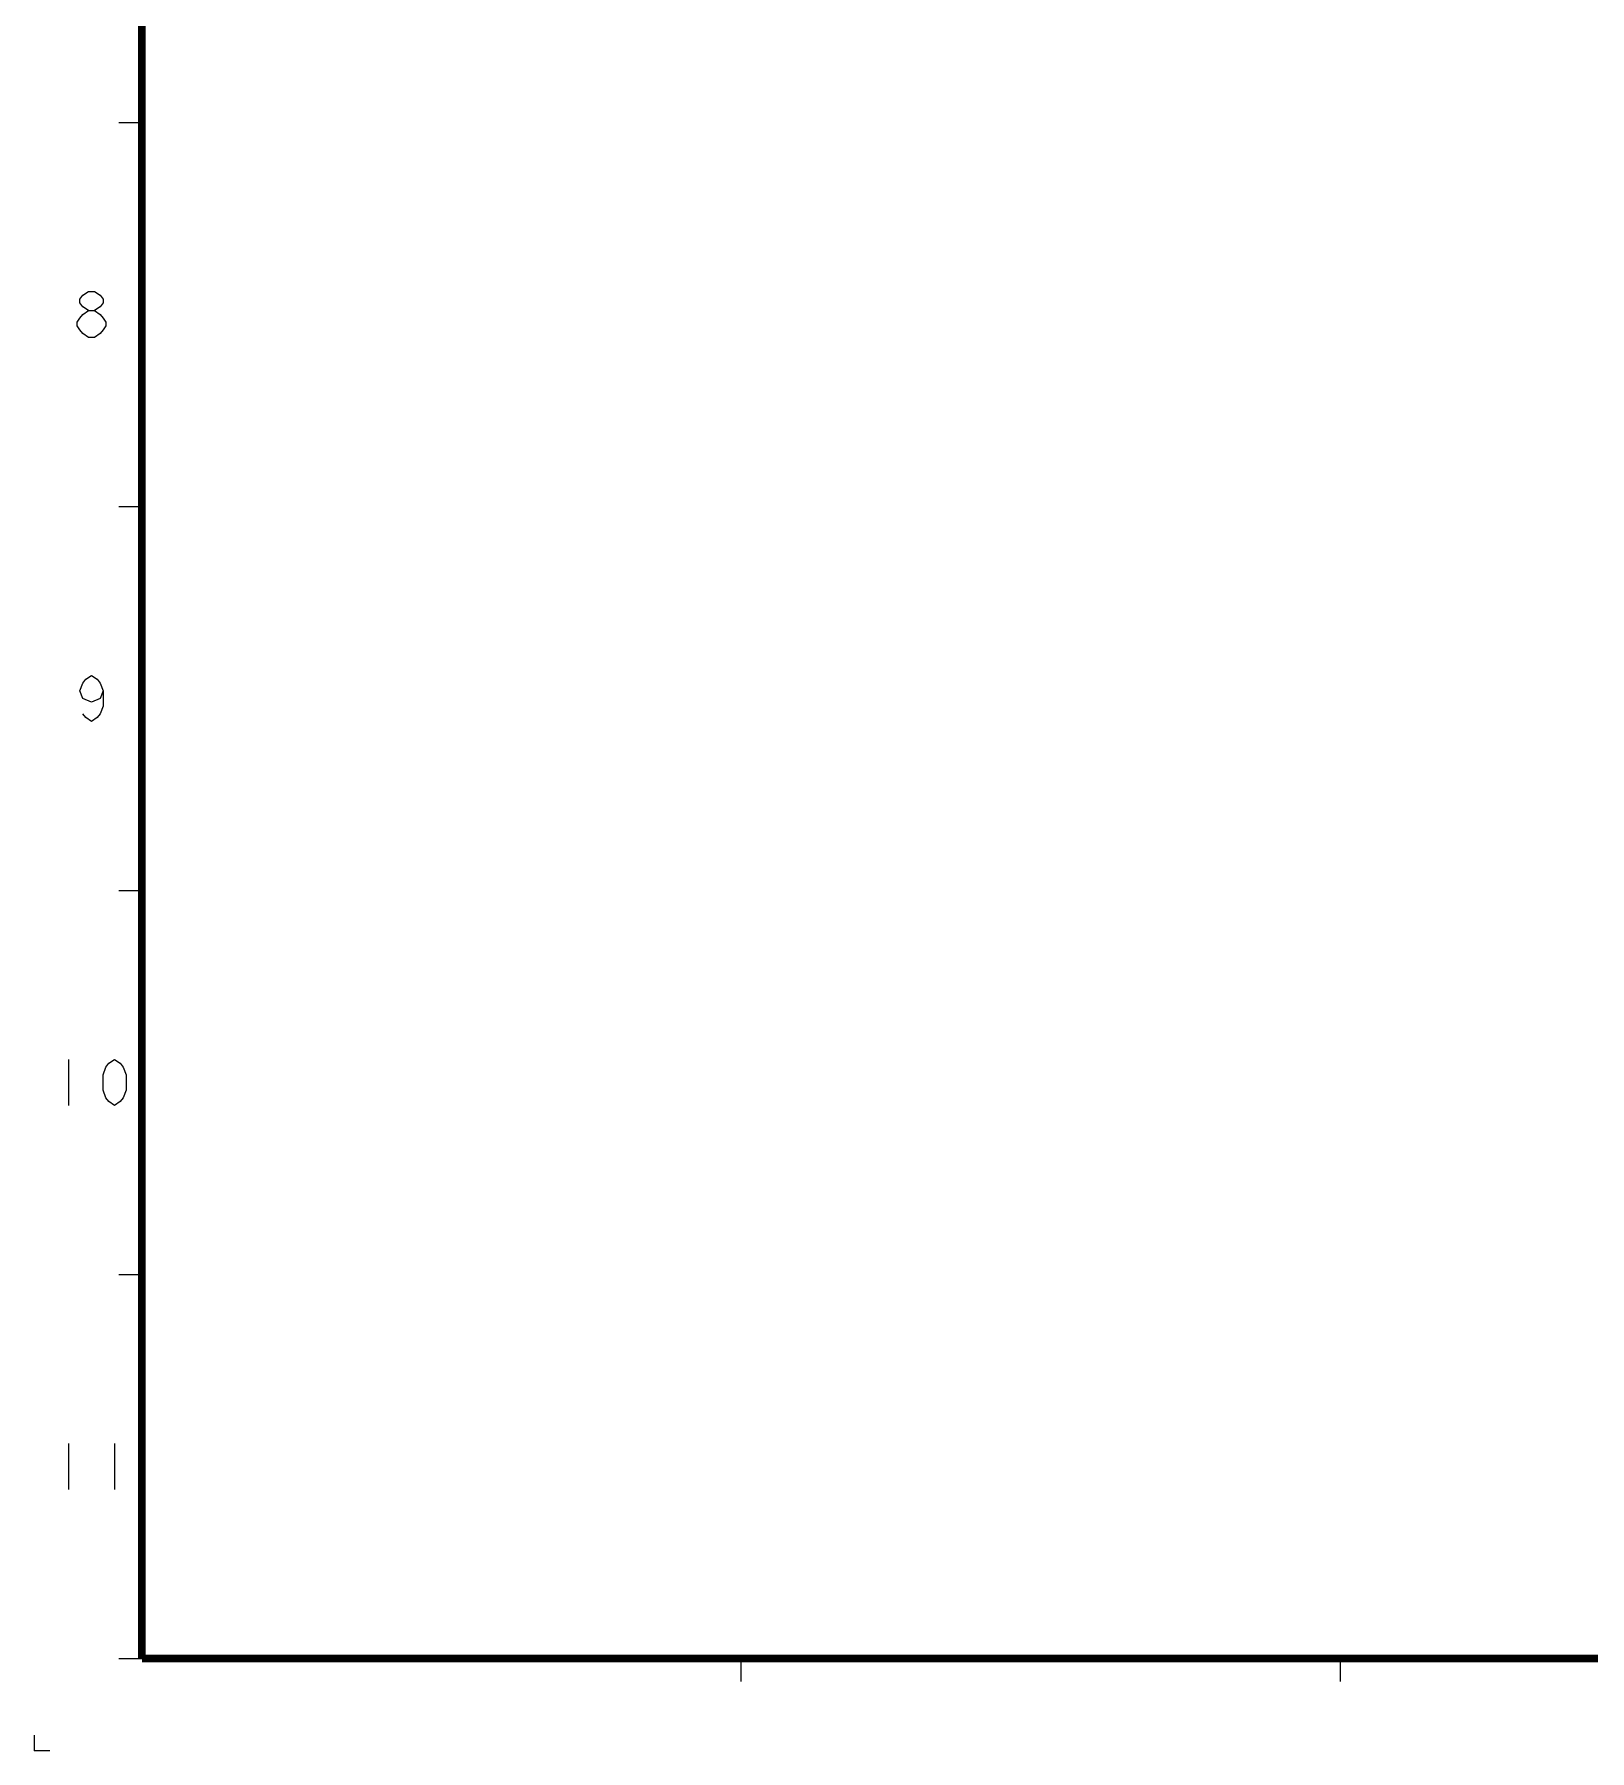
# Model space of a CAD drawing. Header units: millimetres. Extents: x 15 to 418, y 12 to 300.
# Drawn here: x 15 to 116.3, y 12 to 123.7 of the extents above; entities that cross this region are included whole.
import ezdxf

# ---------------------------------------------------------------- set-up
doc = ezdxf.new("R2010")
doc.units = ezdxf.units.MM
doc.header["$LTSCALE"] = 23.1
doc.layers.get('0').update_dxf_attribs({"linetype": 'CONTINUOUS'})

msp = doc.modelspace()

# ---------------------------------------------------------------- linework, layer by layer
at = {"color": 7, "linetype": 'Continuous'}
for p, q in [((20.5, 118), (22, 118)), ((20.5, 93), (22, 93)), ((20.5, 68), (22, 68)), ((17.223, 57), (17.223, 54)), ((20.5, 43), (22, 43)), ((17.223, 32), (17.223, 29)), ((20.223, 32), (20.223, 29)), ((20.5, 18), (22, 18)), ((61, 18), (61, 16.5)), ((100, 18), (100, 16.5))]:
    msp.add_line(p, q, dxfattribs=at)
at = {"color": 3, "linetype": 'Continuous'}
for p in [(15, 13), (16, 12)]:
    msp.add_line(p, (15, 12), dxfattribs=at)
at = {"color": 7, "linetype": 'Continuous', "const_width": 0.5}
for points in [[(22, 293), (22, 18)], [(22, 18), (412, 18)]]:
    msp.add_lwpolyline(points, dxfattribs=at)
at = {"color": 7, "linetype": 'Continuous'}
for points in [[(18.535, 105.75), (18.16, 106), (17.973, 106.25), (17.973, 106.5), (18.16, 106.75), (18.535, 107), (18.91, 107), (19.285, 106.75), (19.473, 106.5), (19.473, 106.25), (19.285, 106), (18.91, 105.75)], [(18.535, 104), (18.16, 104.25), (17.973, 104.5), (17.785, 104.75), (17.785, 105), (17.973, 105.25), (18.16, 105.5), (18.535, 105.75), (18.91, 105.75), (19.285, 105.5), (19.473, 105.25), (19.66, 105), (19.66, 104.75), (19.473, 104.5), (19.285, 104.25), (18.91, 104), (18.535, 104)], [(19.473, 81), (19.285, 80.5), (18.723, 80.25), (18.16, 80.5), (17.973, 81), (18.16, 81.5), (18.348, 81.75), (18.723, 82), (19.098, 81.75), (19.285, 81.5), (19.473, 81), (19.473, 80), (19.285, 79.5), (19.098, 79.25), (18.723, 79), (18.348, 79.25), (18.16, 79.5)], [(20.223, 54), (19.848, 54.25), (19.66, 54.5), (19.473, 55), (19.473, 56), (19.66, 56.5), (19.848, 56.75), (20.223, 57), (20.598, 56.75), (20.785, 56.5), (20.973, 56), (20.973, 55), (20.785, 54.5), (20.598, 54.25), (20.223, 54)]]:
    msp.add_lwpolyline(points, dxfattribs=at)

doc.saveas('drawing.dxf')
